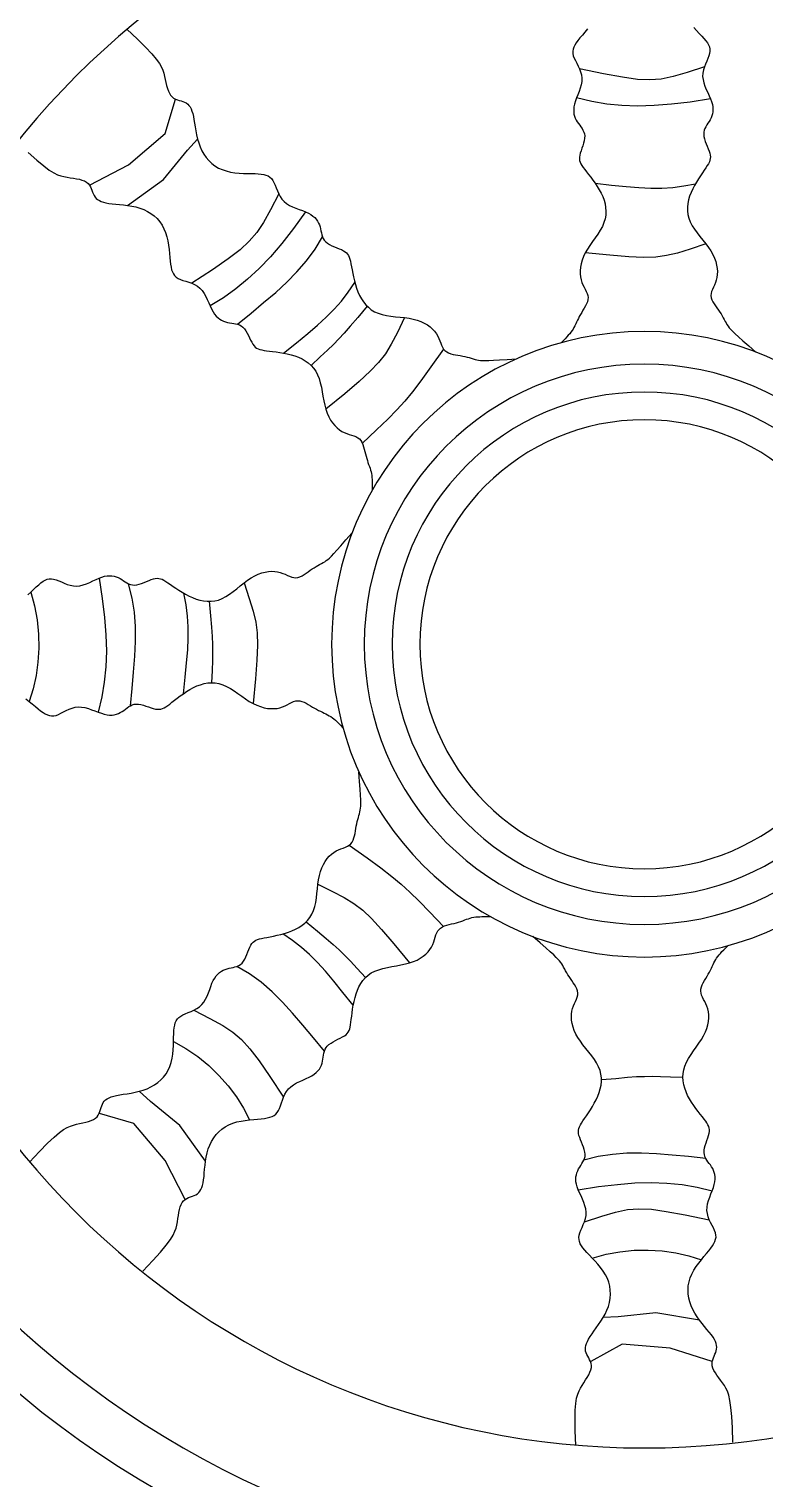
# Model space of a CAD drawing. Header units: millimetres. Extents: x -37 to 8970, y -2 to 4773.
# Drawn here: x 8507 to 8562.5, y 798.4 to 907.8 of the extents above; entities that cross this region are included whole.
import ezdxf

# ---------------------------------------------------------------- set-up
doc = ezdxf.new("R2010")
doc.units = ezdxf.units.MM

msp = doc.modelspace()

# ---------------------------------------------------------------- linework, layer by layer
at = {"color": 18, "true_color": 0x000000}
for p, q in [((8517.32, 899.91), (8518.08, 902.51)), ((8514.54, 897.55), (8517.32, 899.91)), ((8518.99, 898.66), (8519.75, 899.5)), ((8517.18, 896.44), (8518.99, 898.66)), ((8511.59, 896.03), (8514.54, 897.55)), ((8514.47, 894.49), (8517.18, 896.44)), ((8516.19, 826.87), (8515.35, 827.63)), ((8518.42, 825.06), (8516.19, 826.87)), ((8514.94, 825.2), (8512.34, 825.96)), ((8517.3, 822.42), (8514.94, 825.2)), ((8520.36, 822.35), (8518.42, 825.06)), ((8518.82, 819.47), (8517.3, 822.42)), ((8551.5, 810.6), (8550.37, 810.55)), ((8554.36, 810.9), (8551.5, 810.6)), ((8557.64, 810.36), (8554.36, 810.9)), ((8551.8, 808.54), (8549.43, 807.24)), ((8555.44, 808.24), (8551.8, 808.54)), ((8558.6, 807.23), (8555.44, 808.24))]:
    msp.add_line(p, q, dxfattribs=at)
for points in [[(8514.41, 907.78), (8515.21, 907.03), (8515.83, 906.42), (8516.29, 905.93), (8516.64, 905.53), (8516.87, 905.21), (8517.03, 904.93), (8517.13, 904.69), (8517.2, 904.47), (8517.26, 904.23), (8517.31, 904), (8517.37, 903.76), (8517.42, 903.54), (8517.48, 903.32), (8517.55, 903.12), (8517.63, 902.95), (8517.72, 902.8), (8517.83, 902.68), (8517.95, 902.59), (8518.09, 902.52), (8518.23, 902.47), (8518.37, 902.42), (8518.52, 902.38), (8518.65, 902.34), (8518.78, 902.28), (8518.9, 902.22), (8519.01, 902.14), (8519.1, 902.04), (8519.19, 901.92), (8519.26, 901.78), (8519.33, 901.61), (8519.39, 901.43), (8519.44, 901.21), (8519.48, 900.97), (8519.53, 900.7), (8519.57, 900.41), (8519.62, 900.12), (8519.68, 899.81), (8519.75, 899.5), (8519.84, 899.2), (8519.95, 898.9), (8520.08, 898.62), (8520.23, 898.35), (8520.41, 898.1), (8520.61, 897.87), (8520.83, 897.66), (8521.07, 897.47), (8521.34, 897.31), (8521.62, 897.19), (8521.92, 897.09), (8522.24, 897.01), (8522.56, 896.96), (8522.89, 896.93), (8523.21, 896.91), (8523.52, 896.9), (8523.81, 896.9), (8524.09, 896.89), (8524.33, 896.88), (8524.55, 896.86), (8524.75, 896.82), (8524.92, 896.78), (8525.08, 896.71), (8525.21, 896.62), (8525.33, 896.51), (8525.43, 896.38), (8525.52, 896.21), (8525.61, 896.02), (8525.69, 895.81), (8525.78, 895.59), (8525.88, 895.37), (8525.99, 895.16), (8526.12, 894.96), (8526.28, 894.78), (8526.48, 894.63), (8526.7, 894.49), (8526.93, 894.38), (8527.18, 894.28), (8527.43, 894.19), (8527.67, 894.1), (8527.9, 894.01), (8528.12, 893.91), (8528.3, 893.81), (8528.46, 893.69), (8528.6, 893.57), (8528.71, 893.44), (8528.81, 893.3), (8528.89, 893.16), (8528.95, 893.02), (8529, 892.87), (8529.04, 892.72), (8529.07, 892.57), (8529.1, 892.42), (8529.14, 892.27), (8529.18, 892.13), (8529.24, 891.99), (8529.32, 891.86), (8529.43, 891.74), (8529.56, 891.64), (8529.72, 891.54), (8529.9, 891.45), (8530.08, 891.37), (8530.27, 891.3), (8530.45, 891.22), (8530.62, 891.15), (8530.77, 891.07), (8530.89, 890.99), (8531, 890.91), (8531.08, 890.81), (8531.15, 890.7), (8531.2, 890.58), (8531.25, 890.43), (8531.29, 890.27), (8531.33, 890.08), (8531.37, 889.86), (8531.42, 889.62), (8531.47, 889.36), (8531.53, 889.09), (8531.59, 888.81), (8531.67, 888.53), (8531.76, 888.24), (8531.86, 887.97), (8531.98, 887.7), (8532.12, 887.45), (8532.27, 887.21), (8532.45, 886.99), (8532.65, 886.8), (8532.87, 886.62), (8533.12, 886.47), (8533.39, 886.35), (8533.69, 886.26), (8534.01, 886.19), (8534.34, 886.13), (8534.69, 886.09), (8535.04, 886.05), (8535.38, 886.02), (8535.72, 885.97), (8536.04, 885.9), (8536.34, 885.82), (8536.62, 885.72), (8536.87, 885.6), (8537.1, 885.47), (8537.31, 885.32), (8537.49, 885.16), (8537.65, 884.99), (8537.78, 884.81), (8537.89, 884.63), (8537.97, 884.45), (8538.05, 884.27), (8538.11, 884.1), (8538.18, 883.93), (8538.25, 883.78), (8538.33, 883.64), (8538.43, 883.53), (8538.56, 883.43), (8538.7, 883.36), (8538.87, 883.3), (8539.04, 883.25), (8539.22, 883.22), (8539.41, 883.18), (8539.59, 883.15), (8539.77, 883.12), (8539.94, 883.08), (8540.11, 883.04), (8540.26, 883), (8540.41, 882.95), (8540.55, 882.91), (8540.7, 882.87), (8540.83, 882.84), (8540.97, 882.81), (8541.11, 882.79), (8541.28, 882.78), (8541.48, 882.78), (8541.75, 882.78), (8542.09, 882.8), (8542.54, 882.83), (8543.12, 882.86), (8543.84, 882.91)], [(8549.18, 907.81), (8548.99, 907.57), (8548.8, 907.35), (8548.62, 907.14), (8548.47, 906.94), (8548.34, 906.76), (8548.24, 906.59), (8548.16, 906.43), (8548.11, 906.27), (8548.08, 906.12), (8548.09, 905.95), (8548.12, 905.78), (8548.19, 905.61), (8548.28, 905.42), (8548.38, 905.22), (8548.49, 905.01), (8548.59, 904.79), (8548.67, 904.57), (8548.73, 904.34), (8548.76, 904.09), (8548.75, 903.85), (8548.71, 903.6), (8548.64, 903.34), (8548.55, 903.09), (8548.46, 902.84), (8548.37, 902.6), (8548.28, 902.37), (8548.21, 902.14), (8548.17, 901.93), (8548.15, 901.74), (8548.15, 901.55), (8548.17, 901.38), (8548.21, 901.22), (8548.27, 901.07), (8548.33, 900.93), (8548.41, 900.79), (8548.5, 900.66), (8548.6, 900.54), (8548.69, 900.42), (8548.78, 900.29), (8548.85, 900.16), (8548.92, 900.03), (8548.96, 899.88), (8548.98, 899.73), (8548.97, 899.56), (8548.94, 899.37), (8548.89, 899.18), (8548.83, 898.99), (8548.76, 898.8), (8548.7, 898.62), (8548.64, 898.44), (8548.6, 898.28), (8548.58, 898.13), (8548.58, 898), (8548.59, 897.87), (8548.63, 897.75), (8548.69, 897.62), (8548.77, 897.49), (8548.86, 897.36), (8548.98, 897.2), (8549.11, 897.03), (8549.27, 896.83), (8549.43, 896.63), (8549.59, 896.4), (8549.76, 896.17), (8549.92, 895.92), (8550.08, 895.67), (8550.22, 895.41), (8550.34, 895.15), (8550.44, 894.88), (8550.52, 894.6), (8550.56, 894.33), (8550.58, 894.05), (8550.57, 893.76), (8550.52, 893.48), (8550.43, 893.2), (8550.31, 892.91), (8550.15, 892.62), (8549.96, 892.33), (8549.77, 892.05), (8549.57, 891.76), (8549.37, 891.47), (8549.18, 891.19), (8549.02, 890.91), (8548.88, 890.63), (8548.78, 890.35), (8548.7, 890.08), (8548.65, 889.82), (8548.63, 889.56), (8548.63, 889.32), (8548.65, 889.09), (8548.7, 888.88), (8548.76, 888.68), (8548.84, 888.5), (8548.93, 888.32), (8549.02, 888.16), (8549.1, 888), (8549.17, 887.85), (8549.21, 887.69), (8549.23, 887.54), (8549.22, 887.38), (8549.18, 887.22), (8549.12, 887.06), (8549.04, 886.9), (8548.95, 886.74), (8548.85, 886.58), (8548.75, 886.42), (8548.66, 886.26), (8548.57, 886.11), (8548.5, 885.96), (8548.43, 885.82), (8548.36, 885.68), (8548.3, 885.54), (8548.24, 885.41), (8548.17, 885.28), (8548.1, 885.16), (8548.03, 885.04), (8547.94, 884.92), (8547.85, 884.81), (8547.74, 884.69), (8547.63, 884.56), (8547.5, 884.43), (8547.35, 884.28), (8547.19, 884.12)], [(8557.21, 907.91), (8557.42, 907.68), (8557.63, 907.47), (8557.82, 907.27), (8557.98, 907.09), (8558.12, 906.92), (8558.24, 906.76), (8558.33, 906.6), (8558.39, 906.45), (8558.42, 906.29), (8558.43, 906.13), (8558.4, 905.96), (8558.35, 905.77), (8558.28, 905.58), (8558.19, 905.37), (8558.1, 905.16), (8558.01, 904.94), (8557.94, 904.71), (8557.89, 904.47), (8557.88, 904.23), (8557.91, 903.98), (8557.97, 903.73), (8558.05, 903.49), (8558.16, 903.24), (8558.27, 903), (8558.38, 902.76), (8558.48, 902.53), (8558.56, 902.32), (8558.62, 902.11), (8558.65, 901.92), (8558.66, 901.73), (8558.65, 901.56), (8558.62, 901.4), (8558.58, 901.24), (8558.52, 901.1), (8558.45, 900.96), (8558.37, 900.82), (8558.28, 900.69), (8558.2, 900.56), (8558.12, 900.43), (8558.05, 900.3), (8558, 900.16), (8557.96, 900.01), (8557.96, 899.86), (8557.98, 899.69), (8558.02, 899.51), (8558.08, 899.32), (8558.15, 899.13), (8558.23, 898.95), (8558.31, 898.77), (8558.37, 898.59), (8558.43, 898.43), (8558.46, 898.29), (8558.47, 898.15), (8558.46, 898.03), (8558.43, 897.9), (8558.39, 897.78), (8558.32, 897.64), (8558.23, 897.5), (8558.12, 897.33), (8558, 897.15), (8557.86, 896.95), (8557.71, 896.73), (8557.56, 896.5), (8557.41, 896.25), (8557.27, 896), (8557.13, 895.73), (8557.01, 895.47), (8556.9, 895.19), (8556.82, 894.92), (8556.76, 894.64), (8556.73, 894.36), (8556.73, 894.08), (8556.77, 893.8), (8556.83, 893.52), (8556.94, 893.24), (8557.09, 892.96), (8557.26, 892.69), (8557.46, 892.41), (8557.68, 892.14), (8557.9, 891.87), (8558.12, 891.59), (8558.32, 891.32), (8558.5, 891.05), (8558.66, 890.78), (8558.78, 890.51), (8558.87, 890.25), (8558.94, 889.99), (8558.98, 889.74), (8559, 889.5), (8558.99, 889.27), (8558.96, 889.05), (8558.91, 888.85), (8558.84, 888.66), (8558.77, 888.48), (8558.69, 888.31), (8558.62, 888.15), (8558.56, 887.99), (8558.52, 887.83), (8558.51, 887.68), (8558.53, 887.52), (8558.58, 887.37), (8558.66, 887.21), (8558.75, 887.06), (8558.85, 886.9), (8558.96, 886.75), (8559.07, 886.59), (8559.17, 886.44), (8559.27, 886.3), (8559.35, 886.15), (8559.43, 886.01), (8559.5, 885.88), (8559.58, 885.74), (8559.65, 885.62), (8559.72, 885.49), (8559.8, 885.38), (8559.89, 885.26), (8559.99, 885.14), (8560.14, 884.99), (8560.33, 884.81), (8560.59, 884.58), (8560.92, 884.28), (8561.36, 883.9), (8561.9, 883.42)], [(8558.01, 904.94), (8556.71, 904.52), (8555.66, 904.22), (8554.76, 904.03), (8553.9, 903.96), (8552.96, 904), (8551.83, 904.16), (8550.41, 904.42), (8548.59, 904.79)], [(8558.48, 902.53), (8556.94, 902.29), (8555.52, 902.12), (8554.21, 902.02), (8552.97, 901.99), (8551.79, 902.03), (8550.64, 902.14), (8549.51, 902.33), (8548.37, 902.6)], [(8506.97, 898.48), (8507.62, 897.9), (8508.14, 897.47), (8508.56, 897.15), (8508.9, 896.94), (8509.19, 896.8), (8509.43, 896.71), (8509.66, 896.66), (8509.9, 896.62), (8510.14, 896.58), (8510.38, 896.54), (8510.61, 896.5), (8510.83, 896.46), (8511.03, 896.4), (8511.21, 896.34), (8511.36, 896.25), (8511.49, 896.15), (8511.59, 896.03), (8511.66, 895.9), (8511.73, 895.77), (8511.78, 895.63), (8511.83, 895.49), (8511.89, 895.35), (8511.95, 895.23), (8512.02, 895.11), (8512.11, 895.01), (8512.21, 894.93), (8512.34, 894.85), (8512.48, 894.78), (8512.65, 894.73), (8512.84, 894.68), (8513.06, 894.64), (8513.31, 894.61), (8513.58, 894.59), (8513.86, 894.56), (8514.16, 894.53), (8514.47, 894.49), (8514.79, 894.44), (8515.1, 894.38), (8515.4, 894.29), (8515.69, 894.18), (8515.97, 894.04), (8516.23, 893.88), (8516.48, 893.7), (8516.7, 893.49), (8516.9, 893.26), (8517.08, 893.01), (8517.22, 892.73), (8517.34, 892.44), (8517.43, 892.13), (8517.51, 891.81), (8517.56, 891.49), (8517.6, 891.17), (8517.63, 890.86), (8517.66, 890.56), (8517.68, 890.29), (8517.71, 890.05), (8517.75, 889.83), (8517.79, 889.64), (8517.85, 889.47), (8517.93, 889.32), (8518.02, 889.19), (8518.14, 889.08), (8518.29, 888.98), (8518.46, 888.9), (8518.65, 888.83), (8518.87, 888.76), (8519.09, 888.69), (8519.31, 888.61), (8519.53, 888.51), (8519.74, 888.39), (8519.93, 888.24), (8520.1, 888.06), (8520.25, 887.85), (8520.38, 887.62), (8520.49, 887.38), (8520.6, 887.14), (8520.71, 886.9), (8520.81, 886.68), (8520.92, 886.47), (8521.04, 886.29), (8521.16, 886.14), (8521.3, 886.01), (8521.43, 885.91), (8521.57, 885.82), (8521.72, 885.75), (8521.87, 885.7), (8522.02, 885.66), (8522.17, 885.63), (8522.33, 885.61), (8522.48, 885.59), (8522.63, 885.56), (8522.78, 885.53), (8522.91, 885.47), (8523.05, 885.4), (8523.17, 885.3), (8523.29, 885.18), (8523.39, 885.03), (8523.49, 884.86), (8523.59, 884.68), (8523.68, 884.5), (8523.76, 884.32), (8523.85, 884.16), (8523.93, 884.01), (8524.02, 883.89), (8524.11, 883.8), (8524.21, 883.72), (8524.33, 883.66), (8524.45, 883.61), (8524.6, 883.58), (8524.77, 883.55), (8524.96, 883.52), (8525.18, 883.49), (8525.42, 883.46), (8525.68, 883.43), (8525.96, 883.39), (8526.24, 883.34), (8526.53, 883.28), (8526.82, 883.21), (8527.1, 883.13), (8527.38, 883.03), (8527.64, 882.91), (8527.88, 882.77), (8528.11, 882.61), (8528.32, 882.42), (8528.51, 882.21), (8528.68, 881.98), (8528.82, 881.71), (8528.93, 881.42), (8529.02, 881.11), (8529.1, 880.77), (8529.16, 880.43), (8529.22, 880.09), (8529.29, 879.74), (8529.36, 879.41), (8529.44, 879.1), (8529.54, 878.8), (8529.66, 878.53), (8529.8, 878.29), (8529.95, 878.07), (8530.11, 877.87), (8530.28, 877.7), (8530.46, 877.55), (8530.64, 877.43), (8530.83, 877.34), (8531.02, 877.27), (8531.2, 877.21), (8531.38, 877.15), (8531.55, 877.1), (8531.71, 877.04), (8531.85, 876.96), (8531.97, 876.87), (8532.07, 876.75), (8532.16, 876.61), (8532.23, 876.45), (8532.29, 876.28), (8532.33, 876.1), (8532.38, 875.92), (8532.42, 875.74), (8532.47, 875.56), (8532.52, 875.39), (8532.57, 875.23), (8532.62, 875.08), (8532.67, 874.93), (8532.73, 874.79), (8532.78, 874.65), (8532.82, 874.52), (8532.86, 874.38), (8532.89, 874.25), (8532.91, 874.11), (8532.92, 873.96), (8532.93, 873.8), (8532.94, 873.63), (8532.94, 873.44), (8532.94, 873.23), (8532.94, 873)], [(8549.76, 896.17), (8551.01, 896.03), (8552.1, 895.92), (8553.07, 895.85), (8553.96, 895.8), (8554.8, 895.8), (8555.62, 895.85), (8556.45, 895.96), (8557.34, 896.13)], [(8525.88, 895.37), (8525.25, 894.16), (8524.72, 893.2), (8524.22, 892.44), (8523.65, 891.78), (8522.96, 891.14), (8522.06, 890.46), (8520.87, 889.64), (8519.31, 888.61)], [(8527.9, 894.01), (8526.99, 892.75), (8526.11, 891.62), (8525.25, 890.62), (8524.4, 889.72), (8523.53, 888.92), (8522.64, 888.19), (8521.7, 887.52), (8520.71, 886.9)], [(8522.78, 885.53), (8523.79, 886.36), (8524.74, 887.15), (8525.65, 887.92), (8526.49, 888.69), (8527.26, 889.48), (8527.97, 890.3), (8528.62, 891.18), (8529.18, 892.13)], [(8558.12, 891.59), (8556.94, 891.19), (8555.99, 890.89), (8555.16, 890.7), (8554.34, 890.59), (8553.42, 890.57), (8552.3, 890.62), (8550.87, 890.73), (8549.02, 890.91)], [(8526.24, 883.34), (8527.22, 884.13), (8528.07, 884.82), (8528.81, 885.45), (8529.47, 886.05), (8530.06, 886.65), (8530.61, 887.26), (8531.12, 887.93), (8531.63, 888.67)], [(8532.55, 886.89), (8531.84, 886.04), (8531.28, 885.38), (8530.83, 884.85), (8530.42, 884.41), (8530.02, 884), (8529.57, 883.56), (8529.02, 883.06), (8528.32, 882.42)], [(8535.38, 886.02), (8534.84, 884.9), (8534.38, 884.02), (8533.93, 883.29), (8533.42, 882.63), (8532.79, 881.97), (8531.96, 881.21), (8530.87, 880.28), (8529.44, 879.1)], [(8538.33, 883.64), (8537.37, 882.3), (8536.6, 881.26), (8535.97, 880.42), (8535.39, 879.72), (8534.79, 879.06), (8534.11, 878.37), (8533.27, 877.55), (8532.19, 876.53)], [(8506.94, 865.09), (8507.17, 865.31), (8507.38, 865.51), (8507.58, 865.7), (8507.76, 865.86), (8507.93, 866), (8508.09, 866.12), (8508.25, 866.21), (8508.41, 866.27), (8508.56, 866.31), (8508.72, 866.31), (8508.89, 866.29), (8509.08, 866.23), (8509.27, 866.16), (8509.48, 866.07), (8509.69, 865.98), (8509.91, 865.89), (8510.14, 865.82), (8510.38, 865.77), (8510.62, 865.76), (8510.87, 865.79), (8511.12, 865.85), (8511.36, 865.93), (8511.61, 866.04), (8511.85, 866.15), (8512.09, 866.26), (8512.32, 866.36), (8512.53, 866.44), (8512.74, 866.5), (8512.93, 866.53), (8513.12, 866.54), (8513.29, 866.53), (8513.45, 866.5), (8513.61, 866.46), (8513.76, 866.4), (8513.9, 866.33), (8514.03, 866.25), (8514.16, 866.16), (8514.29, 866.08), (8514.42, 866), (8514.55, 865.93), (8514.69, 865.88), (8514.84, 865.85), (8514.99, 865.84), (8515.16, 865.86), (8515.34, 865.9), (8515.53, 865.96), (8515.72, 866.04), (8515.9, 866.11), (8516.09, 866.19), (8516.26, 866.26), (8516.42, 866.31), (8516.56, 866.34), (8516.7, 866.35), (8516.82, 866.34), (8516.95, 866.31), (8517.07, 866.27), (8517.21, 866.2), (8517.35, 866.11), (8517.52, 866), (8517.7, 865.88), (8517.9, 865.74), (8518.12, 865.6), (8518.35, 865.44), (8518.6, 865.29), (8518.85, 865.15), (8519.12, 865.01), (8519.38, 864.89), (8519.66, 864.78), (8519.93, 864.7), (8520.21, 864.64), (8520.49, 864.61), (8520.77, 864.61), (8521.05, 864.65), (8521.33, 864.71), (8521.61, 864.82), (8521.89, 864.97), (8522.16, 865.14), (8522.44, 865.35), (8522.71, 865.56), (8522.98, 865.78), (8523.26, 866), (8523.53, 866.2), (8523.8, 866.38), (8524.07, 866.54), (8524.34, 866.66), (8524.6, 866.76), (8524.86, 866.82), (8525.11, 866.86), (8525.35, 866.88), (8525.58, 866.87), (8525.8, 866.84), (8526, 866.79), (8526.19, 866.72), (8526.37, 866.65), (8526.54, 866.57), (8526.7, 866.5), (8526.86, 866.44), (8527.02, 866.4), (8527.17, 866.39), (8527.33, 866.41), (8527.48, 866.47), (8527.64, 866.54), (8527.8, 866.63), (8527.95, 866.73), (8528.1, 866.84), (8528.26, 866.95), (8528.41, 867.05), (8528.55, 867.15), (8528.7, 867.23), (8528.84, 867.31), (8528.97, 867.38), (8529.11, 867.46), (8529.23, 867.53), (8529.36, 867.6), (8529.47, 867.68), (8529.59, 867.77), (8529.71, 867.87), (8529.86, 868.02), (8530.04, 868.21), (8530.27, 868.47), (8530.57, 868.8), (8530.95, 869.24), (8531.43, 869.78)], [(8512.32, 866.36), (8512.56, 864.82), (8512.73, 863.4), (8512.84, 862.09), (8512.87, 860.85), (8512.82, 859.67), (8512.71, 858.52), (8512.52, 857.39), (8512.25, 856.25)], [(8507.17, 865.31), (8507.45, 864.27), (8507.64, 863.21), (8507.75, 862.14), (8507.77, 861.08), (8507.7, 860.02), (8507.56, 859), (8507.34, 858.01), (8507.04, 857.06)], [(8514.69, 856.73), (8514.81, 858.04), (8514.93, 859.27), (8515.02, 860.46), (8515.07, 861.59), (8515.07, 862.7), (8514.99, 863.79), (8514.82, 864.86), (8514.55, 865.93)], [(8518.68, 857.64), (8518.82, 858.89), (8518.93, 859.98), (8519.01, 860.95), (8519.05, 861.84), (8519.05, 862.68), (8519, 863.5), (8518.89, 864.34), (8518.73, 865.22)], [(8523.26, 866), (8523.66, 864.82), (8523.96, 863.87), (8524.15, 863.04), (8524.26, 862.22), (8524.29, 861.3), (8524.24, 860.18), (8524.12, 858.75), (8523.94, 856.9)], [(8520.63, 864.61), (8520.73, 863.51), (8520.8, 862.65), (8520.85, 861.95), (8520.88, 861.35), (8520.89, 860.78), (8520.88, 860.15), (8520.85, 859.4), (8520.8, 858.46)], [(8506.78, 857.26), (8507.04, 857.06), (8507.28, 856.87), (8507.51, 856.68), (8507.72, 856.5), (8507.91, 856.35), (8508.09, 856.22), (8508.26, 856.12), (8508.42, 856.04), (8508.58, 855.99), (8508.74, 855.96), (8508.9, 855.97), (8509.07, 856), (8509.25, 856.07), (8509.43, 856.16), (8509.63, 856.26), (8509.84, 856.37), (8510.06, 856.47), (8510.28, 856.55), (8510.52, 856.61), (8510.76, 856.64), (8511, 856.63), (8511.25, 856.59), (8511.51, 856.52), (8511.76, 856.43), (8512.01, 856.34), (8512.25, 856.25), (8512.49, 856.16), (8512.71, 856.09), (8512.92, 856.05), (8513.11, 856.03), (8513.3, 856.03), (8513.47, 856.05), (8513.63, 856.09), (8513.78, 856.15), (8513.92, 856.22), (8514.06, 856.29), (8514.19, 856.38), (8514.31, 856.48), (8514.43, 856.57), (8514.56, 856.66), (8514.69, 856.73), (8514.82, 856.8), (8514.97, 856.84), (8515.12, 856.86), (8515.29, 856.85), (8515.48, 856.82), (8515.67, 856.77), (8515.86, 856.71), (8516.05, 856.64), (8516.24, 856.58), (8516.41, 856.53), (8516.57, 856.48), (8516.72, 856.46), (8516.86, 856.46), (8516.98, 856.48), (8517.1, 856.51), (8517.23, 856.57), (8517.36, 856.65), (8517.5, 856.74), (8517.65, 856.86), (8517.82, 857), (8518.02, 857.15), (8518.22, 857.31), (8518.45, 857.47), (8518.68, 857.64), (8518.93, 857.81), (8519.18, 857.96), (8519.44, 858.1), (8519.71, 858.22), (8519.98, 858.32), (8520.25, 858.4), (8520.52, 858.45), (8520.8, 858.46), (8521.09, 858.45), (8521.37, 858.4), (8521.66, 858.31), (8521.94, 858.19), (8522.23, 858.03), (8522.52, 857.85), (8522.8, 857.65), (8523.09, 857.45), (8523.38, 857.25), (8523.66, 857.06), (8523.94, 856.9), (8524.22, 856.77), (8524.5, 856.66), (8524.77, 856.58), (8525.03, 856.53), (8525.29, 856.51), (8525.53, 856.51), (8525.76, 856.53), (8525.97, 856.58), (8526.17, 856.64), (8526.36, 856.72), (8526.53, 856.81), (8526.69, 856.9), (8526.85, 856.98), (8527, 857.05), (8527.16, 857.09), (8527.31, 857.11), (8527.47, 857.1), (8527.63, 857.06), (8527.79, 857), (8527.95, 856.92), (8528.11, 856.83), (8528.27, 856.73), (8528.43, 856.63), (8528.59, 856.54), (8528.74, 856.46), (8528.89, 856.38), (8529.03, 856.31), (8529.18, 856.25), (8529.31, 856.18), (8529.44, 856.12), (8529.57, 856.05), (8529.69, 855.98), (8529.81, 855.91), (8529.93, 855.82), (8530.04, 855.73), (8530.16, 855.63), (8530.29, 855.51), (8530.42, 855.38), (8530.57, 855.23), (8530.73, 855.07)], [(8507.07, 822.29), (8507.82, 823.09), (8508.43, 823.71), (8508.92, 824.18), (8509.32, 824.52), (8509.64, 824.75), (8509.92, 824.91), (8510.16, 825.01), (8510.38, 825.08), (8510.62, 825.14), (8510.85, 825.19), (8511.09, 825.25), (8511.31, 825.3), (8511.53, 825.36), (8511.73, 825.43), (8511.9, 825.51), (8512.05, 825.6), (8512.17, 825.71), (8512.26, 825.83), (8512.33, 825.97), (8512.38, 826.11), (8512.43, 826.25), (8512.47, 826.4), (8512.52, 826.53), (8512.57, 826.66), (8512.63, 826.78), (8512.71, 826.89), (8512.81, 826.98), (8512.93, 827.07), (8513.07, 827.14), (8513.24, 827.21), (8513.43, 827.27), (8513.64, 827.32), (8513.88, 827.37), (8514.15, 827.41), (8514.44, 827.45), (8514.73, 827.5), (8515.04, 827.56), (8515.35, 827.63), (8515.65, 827.72), (8515.95, 827.83), (8516.23, 827.96), (8516.5, 828.11), (8516.75, 828.29), (8516.99, 828.49), (8517.19, 828.71), (8517.38, 828.96), (8517.54, 829.22), (8517.67, 829.5), (8517.76, 829.8), (8517.84, 830.12), (8517.89, 830.44), (8517.92, 830.77), (8517.94, 831.09), (8517.95, 831.4), (8517.95, 831.7), (8517.96, 831.97), (8517.97, 832.21), (8518, 832.43), (8518.03, 832.63), (8518.07, 832.8), (8518.14, 832.96), (8518.23, 833.09), (8518.34, 833.21), (8518.48, 833.31), (8518.64, 833.41), (8518.83, 833.49), (8519.04, 833.57), (8519.26, 833.66), (8519.48, 833.76), (8519.69, 833.87), (8519.89, 834), (8520.07, 834.17), (8520.22, 834.36), (8520.36, 834.58), (8520.47, 834.81), (8520.57, 835.06), (8520.67, 835.31), (8520.75, 835.55), (8520.84, 835.78), (8520.94, 836), (8521.05, 836.18), (8521.16, 836.34), (8521.28, 836.48), (8521.41, 836.59), (8521.55, 836.69), (8521.69, 836.77), (8521.83, 836.83), (8521.98, 836.88), (8522.13, 836.92), (8522.28, 836.95), (8522.43, 836.98), (8522.58, 837.02), (8522.73, 837.06), (8522.86, 837.12), (8522.99, 837.2), (8523.11, 837.31), (8523.21, 837.45), (8523.31, 837.6), (8523.4, 837.78), (8523.48, 837.96), (8523.55, 838.15), (8523.63, 838.33), (8523.7, 838.5), (8523.78, 838.65), (8523.86, 838.78), (8523.95, 838.88), (8524.04, 838.96), (8524.15, 839.03), (8524.27, 839.08), (8524.42, 839.13), (8524.58, 839.17), (8524.77, 839.21), (8524.99, 839.25), (8525.23, 839.3), (8525.49, 839.35), (8525.76, 839.41), (8526.04, 839.47), (8526.32, 839.55), (8526.61, 839.64), (8526.88, 839.74), (8527.15, 839.86), (8527.4, 840), (8527.64, 840.16), (8527.86, 840.33), (8528.06, 840.53), (8528.23, 840.75), (8528.38, 841), (8528.5, 841.27), (8528.6, 841.57), (8528.67, 841.89), (8528.72, 842.23), (8528.76, 842.57), (8528.8, 842.92), (8528.84, 843.27), (8528.88, 843.6), (8528.95, 843.92), (8529.03, 844.22), (8529.13, 844.5), (8529.25, 844.75), (8529.39, 844.98), (8529.53, 845.19), (8529.69, 845.37), (8529.86, 845.53), (8530.04, 845.66), (8530.22, 845.77), (8530.4, 845.85), (8530.58, 845.93), (8530.75, 845.99), (8530.92, 846.06), (8531.07, 846.13), (8531.21, 846.21), (8531.32, 846.31), (8531.42, 846.44), (8531.49, 846.59), (8531.55, 846.75), (8531.6, 846.92), (8531.64, 847.1), (8531.67, 847.29), (8531.7, 847.47), (8531.73, 847.65), (8531.77, 847.82), (8531.81, 847.99), (8531.85, 848.14), (8531.9, 848.29), (8531.94, 848.44), (8531.98, 848.58), (8532.01, 848.72), (8532.04, 848.85), (8532.06, 848.99), (8532.07, 849.16), (8532.07, 849.36), (8532.07, 849.63), (8532.05, 849.97), (8532.02, 850.43), (8531.99, 851), (8531.94, 851.72)], [(8531.21, 846.21), (8532.55, 845.25), (8533.59, 844.49), (8534.43, 843.85), (8535.13, 843.27), (8535.79, 842.67), (8536.49, 841.99), (8537.3, 841.15), (8538.32, 840.08)], [(8528.84, 843.27), (8529.95, 842.72), (8530.83, 842.26), (8531.56, 841.81), (8532.22, 841.3), (8532.88, 840.67), (8533.64, 839.84), (8534.57, 838.75), (8535.75, 837.32)], [(8515.63, 814.06), (8516.37, 814.85), (8516.95, 815.5), (8517.39, 816.02), (8517.7, 816.44), (8517.91, 816.78), (8518.05, 817.07), (8518.14, 817.31), (8518.19, 817.54), (8518.23, 817.78), (8518.27, 818.02), (8518.31, 818.26), (8518.35, 818.49), (8518.39, 818.71), (8518.45, 818.91), (8518.51, 819.09), (8518.6, 819.24), (8518.7, 819.37), (8518.82, 819.47), (8518.95, 819.55), (8519.08, 819.61), (8519.23, 819.66), (8519.36, 819.71), (8519.5, 819.77), (8519.62, 819.83), (8519.74, 819.9), (8519.84, 819.99), (8519.93, 820.1), (8520, 820.22), (8520.07, 820.36), (8520.12, 820.53), (8520.17, 820.72), (8520.21, 820.94), (8520.24, 821.19), (8520.26, 821.46), (8520.29, 821.75), (8520.32, 822.05), (8520.36, 822.35), (8520.41, 822.67), (8520.47, 822.98), (8520.56, 823.28), (8520.67, 823.57), (8520.81, 823.85), (8520.97, 824.11), (8521.15, 824.36), (8521.36, 824.58), (8521.59, 824.78), (8521.84, 824.96), (8522.12, 825.1), (8522.41, 825.22), (8522.72, 825.32), (8523.04, 825.39), (8523.36, 825.44), (8523.68, 825.48), (8523.99, 825.51), (8524.29, 825.54), (8524.56, 825.56), (8524.8, 825.59), (8525.02, 825.63), (8525.22, 825.67), (8525.39, 825.73), (8525.53, 825.81), (8525.66, 825.9), (8525.77, 826.02), (8525.87, 826.17), (8525.95, 826.34), (8526.02, 826.54), (8526.09, 826.75), (8526.16, 826.97), (8526.24, 827.19), (8526.34, 827.41), (8526.46, 827.62), (8526.61, 827.81), (8526.79, 827.98), (8527, 828.13), (8527.23, 828.26), (8527.47, 828.37), (8527.71, 828.48), (8527.95, 828.59), (8528.17, 828.69), (8528.38, 828.8), (8528.56, 828.92), (8528.71, 829.05), (8528.84, 829.18), (8528.95, 829.31), (8529.03, 829.46), (8529.1, 829.6), (8529.15, 829.75), (8529.19, 829.9), (8529.22, 830.06), (8529.24, 830.21), (8529.26, 830.36), (8529.29, 830.51), (8529.33, 830.66), (8529.38, 830.8), (8529.45, 830.93), (8529.55, 831.05), (8529.67, 831.17), (8529.83, 831.27), (8529.99, 831.37), (8530.17, 831.47), (8530.35, 831.56), (8530.53, 831.64), (8530.69, 831.73), (8530.84, 831.81), (8530.96, 831.9), (8531.05, 831.99), (8531.13, 832.1), (8531.19, 832.21), (8531.24, 832.34), (8531.28, 832.48), (8531.31, 832.65), (8531.33, 832.84), (8531.36, 833.06), (8531.39, 833.3), (8531.42, 833.56), (8531.46, 833.84), (8531.51, 834.12), (8531.57, 834.41), (8531.64, 834.7), (8531.72, 834.98), (8531.82, 835.26), (8531.94, 835.52), (8532.08, 835.76), (8532.24, 835.99), (8532.43, 836.21), (8532.64, 836.39), (8532.87, 836.56), (8533.14, 836.7), (8533.43, 836.81), (8533.74, 836.9), (8534.08, 836.98), (8534.42, 837.04), (8534.76, 837.1), (8535.11, 837.17), (8535.44, 837.24), (8535.75, 837.32), (8536.05, 837.42), (8536.32, 837.54), (8536.56, 837.68), (8536.78, 837.83), (8536.98, 837.99), (8537.15, 838.16), (8537.3, 838.34), (8537.42, 838.52), (8537.51, 838.71), (8537.59, 838.9), (8537.65, 839.08), (8537.7, 839.26), (8537.75, 839.43), (8537.81, 839.59), (8537.89, 839.73), (8537.98, 839.85), (8538.1, 839.95), (8538.24, 840.04), (8538.4, 840.11), (8538.57, 840.17), (8538.75, 840.22), (8538.93, 840.26), (8539.12, 840.3), (8539.29, 840.35), (8539.46, 840.4), (8539.62, 840.45), (8539.77, 840.5), (8539.92, 840.56), (8540.06, 840.61), (8540.2, 840.66), (8540.33, 840.7), (8540.47, 840.74), (8540.6, 840.77), (8540.75, 840.79), (8540.89, 840.8), (8541.05, 840.81), (8541.22, 840.82), (8541.41, 840.82), (8541.62, 840.83), (8541.85, 840.83)], [(8527.96, 840.43), (8528.81, 839.72), (8529.47, 839.16), (8530, 838.71), (8530.44, 838.3), (8530.85, 837.9), (8531.29, 837.45), (8531.79, 836.9), (8532.43, 836.21)], [(8531.51, 834.12), (8530.72, 835.1), (8530.03, 835.95), (8529.4, 836.69), (8528.8, 837.35), (8528.21, 837.95), (8527.59, 838.49), (8526.93, 839.01), (8526.18, 839.51)], [(8548.3, 800.92), (8548.26, 802.01), (8548.25, 802.88), (8548.27, 803.56), (8548.31, 804.08), (8548.37, 804.48), (8548.46, 804.78), (8548.55, 805.02), (8548.67, 805.23), (8548.79, 805.44), (8548.92, 805.64), (8549.05, 805.85), (8549.17, 806.04), (8549.28, 806.24), (8549.37, 806.43), (8549.44, 806.61), (8549.48, 806.78), (8549.48, 806.94), (8549.46, 807.09), (8549.41, 807.24), (8549.35, 807.37), (8549.28, 807.51), (8549.21, 807.64), (8549.14, 807.77), (8549.09, 807.89), (8549.05, 808.02), (8549.04, 808.16), (8549.04, 808.29), (8549.06, 808.44), (8549.11, 808.59), (8549.18, 808.75), (8549.27, 808.93), (8549.39, 809.12), (8549.53, 809.32), (8549.68, 809.54), (8549.85, 809.77), (8550.03, 810.02), (8550.2, 810.28), (8550.37, 810.55), (8550.52, 810.82), (8550.66, 811.11), (8550.77, 811.4), (8550.85, 811.7), (8550.9, 812.01), (8550.92, 812.31), (8550.91, 812.62), (8550.87, 812.92), (8550.8, 813.22), (8550.69, 813.51), (8550.54, 813.79), (8550.37, 814.06), (8550.18, 814.33), (8549.97, 814.58), (8549.76, 814.82), (8549.54, 815.05), (8549.34, 815.26), (8549.15, 815.46), (8548.99, 815.64), (8548.85, 815.81), (8548.73, 815.98), (8548.64, 816.13), (8548.58, 816.29), (8548.55, 816.44), (8548.54, 816.6), (8548.56, 816.78), (8548.62, 816.96), (8548.69, 817.15), (8548.78, 817.36), (8548.87, 817.57), (8548.96, 817.79), (8549.03, 818.03), (8549.08, 818.26), (8549.09, 818.5), (8549.06, 818.75), (8549, 819), (8548.92, 819.25), (8548.81, 819.49), (8548.7, 819.73), (8548.59, 819.97), (8548.49, 820.2), (8548.41, 820.41), (8548.35, 820.62), (8548.32, 820.81), (8548.31, 821), (8548.32, 821.17), (8548.35, 821.33), (8548.39, 821.49), (8548.45, 821.64), (8548.52, 821.78), (8548.6, 821.91), (8548.69, 822.04), (8548.77, 822.17), (8548.85, 822.3), (8548.92, 822.43), (8548.97, 822.57), (8549.01, 822.72), (8549.01, 822.88), (8548.99, 823.05), (8548.95, 823.23), (8548.89, 823.41), (8548.82, 823.6), (8548.74, 823.79), (8548.66, 823.97), (8548.6, 824.14), (8548.54, 824.3), (8548.51, 824.44), (8548.5, 824.58), (8548.51, 824.7), (8548.54, 824.83), (8548.58, 824.95), (8548.65, 825.09), (8548.74, 825.23), (8548.85, 825.4), (8548.97, 825.58), (8549.11, 825.78), (8549.26, 826), (8549.41, 826.23), (8549.56, 826.48), (8549.7, 826.73), (8549.84, 827), (8549.96, 827.27), (8550.07, 827.54), (8550.15, 827.81), (8550.21, 828.09), (8550.24, 828.37), (8550.24, 828.65), (8550.2, 828.93), (8550.14, 829.21), (8550.03, 829.49), (8549.88, 829.77), (8549.71, 830.04), (8549.51, 830.32), (8549.29, 830.59), (8549.07, 830.87), (8548.85, 831.14), (8548.65, 831.41), (8548.47, 831.68), (8548.31, 831.95), (8548.19, 832.22), (8548.1, 832.48), (8548.03, 832.74), (8547.99, 832.99), (8547.97, 833.23), (8547.98, 833.46), (8548.01, 833.68), (8548.06, 833.88), (8548.13, 834.07), (8548.2, 834.25), (8548.28, 834.42), (8548.35, 834.58), (8548.41, 834.74), (8548.45, 834.9), (8548.46, 835.05), (8548.44, 835.21), (8548.39, 835.36), (8548.31, 835.52), (8548.22, 835.68), (8548.12, 835.83), (8548.01, 835.99), (8547.9, 836.14), (8547.8, 836.29), (8547.7, 836.43), (8547.62, 836.58), (8547.54, 836.72), (8547.47, 836.86), (8547.39, 836.99), (8547.32, 837.12), (8547.25, 837.24), (8547.17, 837.36), (8547.08, 837.47), (8546.98, 837.59), (8546.83, 837.74), (8546.64, 837.92), (8546.38, 838.15), (8546.05, 838.45), (8545.61, 838.83), (8545.07, 839.31)], [(8560.17, 801.14), (8560.13, 802.23), (8560.08, 803.1), (8560.02, 803.78), (8559.94, 804.3), (8559.86, 804.69), (8559.75, 804.99), (8559.64, 805.22), (8559.52, 805.42), (8559.38, 805.62), (8559.24, 805.82), (8559.1, 806.01), (8558.96, 806.2), (8558.84, 806.39), (8558.73, 806.57), (8558.65, 806.74), (8558.6, 806.91), (8558.59, 807.07), (8558.6, 807.23), (8558.64, 807.37), (8558.69, 807.51), (8558.75, 807.65), (8558.81, 807.79), (8558.87, 807.92), (8558.91, 808.05), (8558.94, 808.18), (8558.95, 808.32), (8558.94, 808.45), (8558.9, 808.6), (8558.85, 808.74), (8558.77, 808.9), (8558.67, 809.07), (8558.54, 809.25), (8558.38, 809.45), (8558.21, 809.66), (8558.03, 809.88), (8557.84, 810.11), (8557.64, 810.36), (8557.46, 810.61), (8557.29, 810.88), (8557.14, 811.16), (8557.01, 811.44), (8556.91, 811.73), (8556.83, 812.03), (8556.79, 812.34), (8556.78, 812.64), (8556.8, 812.94), (8556.86, 813.25), (8556.95, 813.55), (8557.07, 813.84), (8557.22, 814.12), (8557.4, 814.4), (8557.59, 814.66), (8557.79, 814.92), (8557.98, 815.16), (8558.17, 815.39), (8558.35, 815.6), (8558.5, 815.79), (8558.63, 815.97), (8558.73, 816.14), (8558.81, 816.3), (8558.86, 816.46), (8558.89, 816.62), (8558.88, 816.78), (8558.85, 816.95), (8558.78, 817.13), (8558.69, 817.32), (8558.59, 817.51), (8558.48, 817.72), (8558.38, 817.94), (8558.3, 818.16), (8558.24, 818.4), (8558.21, 818.64), (8558.22, 818.88), (8558.26, 819.14), (8558.33, 819.39), (8558.42, 819.64), (8558.51, 819.89), (8558.6, 820.13), (8558.69, 820.37), (8558.76, 820.59), (8558.8, 820.8), (8558.82, 820.99), (8558.82, 821.18), (8558.8, 821.35), (8558.76, 821.51), (8558.7, 821.66), (8558.64, 821.81), (8558.56, 821.94), (8558.47, 822.07), (8558.37, 822.19), (8558.28, 822.32), (8558.19, 822.44), (8558.12, 822.57), (8558.05, 822.7), (8558.01, 822.85), (8557.99, 823), (8558, 823.18), (8558.03, 823.36), (8558.08, 823.55), (8558.14, 823.74), (8558.21, 823.93), (8558.27, 824.12), (8558.33, 824.29), (8558.37, 824.46), (8558.39, 824.6), (8558.39, 824.74), (8558.38, 824.86), (8558.34, 824.98), (8558.28, 825.11), (8558.2, 825.24), (8558.11, 825.38), (8557.99, 825.53), (8557.86, 825.71), (8557.7, 825.9), (8557.54, 826.11), (8557.38, 826.33), (8557.21, 826.56), (8557.05, 826.81), (8556.89, 827.06), (8556.75, 827.32), (8556.63, 827.59), (8556.53, 827.86), (8556.45, 828.13), (8556.41, 828.41), (8556.39, 828.69), (8556.4, 828.97), (8556.45, 829.25), (8556.54, 829.54), (8556.66, 829.82), (8556.82, 830.11), (8557.01, 830.4), (8557.2, 830.69), (8557.4, 830.97), (8557.6, 831.26), (8557.79, 831.54), (8557.95, 831.83), (8558.09, 832.11), (8558.19, 832.38), (8558.27, 832.65), (8558.32, 832.91), (8558.34, 833.17), (8558.34, 833.41), (8558.32, 833.64), (8558.27, 833.85), (8558.21, 834.05), (8558.13, 834.24), (8558.04, 834.41), (8557.95, 834.57), (8557.87, 834.73), (8557.8, 834.89), (8557.76, 835.04), (8557.74, 835.19), (8557.75, 835.35), (8557.79, 835.51), (8557.85, 835.67), (8557.93, 835.83), (8558.02, 835.99), (8558.12, 836.15), (8558.22, 836.31), (8558.31, 836.47), (8558.4, 836.62), (8558.47, 836.77), (8558.54, 836.92), (8558.61, 837.06), (8558.67, 837.19), (8558.73, 837.33), (8558.8, 837.45), (8558.87, 837.57), (8558.94, 837.69), (8559.03, 837.81), (8559.12, 837.92), (8559.23, 838.04), (8559.34, 838.17), (8559.47, 838.3), (8559.62, 838.45), (8559.78, 838.61)], [(8529.33, 830.66), (8528.5, 831.67), (8527.7, 832.63), (8526.93, 833.53), (8526.16, 834.37), (8525.38, 835.14), (8524.55, 835.86), (8523.68, 836.5), (8522.73, 837.06)], [(8519.48, 833.76), (8520.69, 833.13), (8521.65, 832.6), (8522.41, 832.1), (8523.07, 831.54), (8523.71, 830.84), (8524.4, 829.94), (8525.21, 828.75), (8526.24, 827.19)], [(8517.95, 831.4), (8518.88, 830.86), (8519.77, 830.25), (8520.6, 829.57), (8521.36, 828.83), (8522.06, 828.05), (8522.69, 827.22), (8523.23, 826.36), (8523.68, 825.48)], [(8550.24, 828.51), (8551.34, 828.61), (8552.2, 828.69), (8552.9, 828.74), (8553.5, 828.76), (8554.07, 828.77), (8554.7, 828.76), (8555.45, 828.73), (8556.39, 828.69)], [(8558.12, 822.57), (8556.81, 822.7), (8555.58, 822.81), (8554.4, 822.9), (8553.26, 822.95), (8552.15, 822.95), (8551.07, 822.87), (8549.99, 822.7), (8548.92, 822.43)], [(8548.49, 820.2), (8550.03, 820.44), (8551.45, 820.61), (8552.76, 820.72), (8554, 820.75), (8555.18, 820.7), (8556.33, 820.59), (8557.46, 820.4), (8558.6, 820.13)], [(8548.96, 817.79), (8550.26, 818.21), (8551.31, 818.51), (8552.21, 818.7), (8553.07, 818.77), (8554.01, 818.73), (8555.14, 818.57), (8556.56, 818.31), (8558.38, 817.94)], [(8549.54, 815.05), (8550.59, 815.33), (8551.64, 815.52), (8552.71, 815.63), (8553.78, 815.65), (8554.83, 815.59), (8555.85, 815.44), (8556.84, 815.22), (8557.79, 814.92)]]:
    msp.add_lwpolyline(points, dxfattribs=at)
for major_axis, start_param, end_param in [((-52.08, 52.08), 3.926991, 10.210176), ((-49.44, 49.44), 3.926991, 10.210176), ((42.89, 42.89), 5.497787, 11.780972), ((16.69, 16.69), 5.497787, 11.780972), ((-14.95, 14.95), 3.926991, 10.210176), ((13.46, 13.46), 5.497787, 11.780972), ((-11.98, 11.98), 3.926991, 10.210176)]:
    msp.add_ellipse((8553.48, 861.37), major_axis=major_axis, ratio=1, start_param=start_param, end_param=end_param, dxfattribs=at)

doc.saveas('drawing.dxf')
